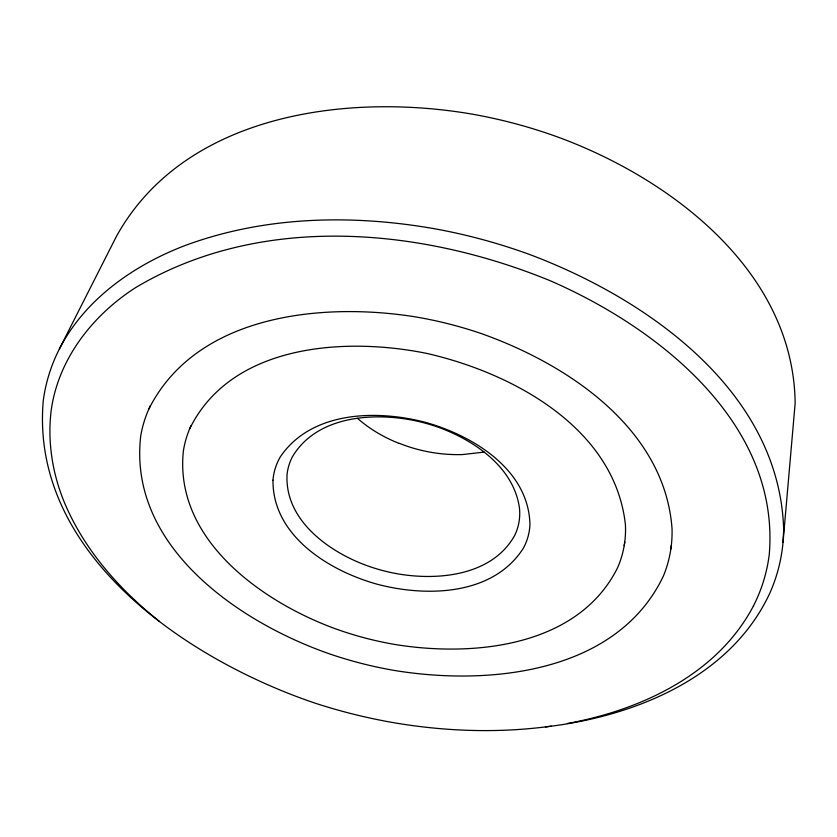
<?xml version="1.0" encoding="UTF-8"?>
<svg xmlns="http://www.w3.org/2000/svg" width="837" height="837" viewBox="0 0 837 837"><rect width="100%" height="100%" fill="white"/><g stroke="black" fill="none" stroke-linecap="round" stroke-linejoin="round"><path stroke-width="1.26" d="M545.483 726.903C633.431 716.723 730.084 678.336 769.726 593.37A197.218 177.413 9.7 0 0 783.024 542.334L783.673 530.166C780.074 392.019 648.34 299.437 530.899 254.971A522.644 470.143 9.7 0 0 436.276 229.056C352.482 214.073 263.917 215.883 183.585 246.099C130.405 266.762 80.07 302.984 55.933 356.154A197.124 177.329 9.7 0 0 43.262 400.703C29.818 554.397 187.823 660.069 314.848 703.08A509.66 458.467 9.7 0 0 393.85 722.718C445.786 731.538 499.03 733.338 551.28 726.15M783.024 542.334L795.15 403.319C793.675 272.423 673.084 180.185 560.727 138.115A464.64 417.966 9.7 0 0 472.602 114.209C346.905 92.468 184.234 113.884 116.416 236.39L59.312 349.081M150.336 405.663L148.819 409.094A139.81 125.77 9.7 0 0 140.742 435.847C127.768 545.996 238.221 622.09 329.652 653.917A377.686 339.759 9.7 0 0 394.311 670.437C488.682 685.963 616.785 673.534 663.302 576.243A139.831 125.791 9.7 0 0 670.856 548.967L671.41 545.232M190.93 425.719L189.507 429.172A116.071 104.416 9.7 0 0 183.355 451.164C174.263 537.992 258.685 599.376 330.594 626.986A314.095 282.54 9.7 0 0 394.719 644.438C472.727 657.212 577.812 647.242 617.539 567.852A116.071 104.405 9.7 0 0 624.182 545.734L624.81 542.02M189.507 429.172C230.886 343.923 345.074 336.756 426.828 353.423C512.579 372.999 614.829 427.78 625.427 524.757A119.681 107.659 9.7 0 1 624.193 545.734M148.819 409.094C196.151 314.775 320.833 302.157 413.897 316.627A377.696 339.759 9.7 0 1 481.725 333.722C567.884 364.377 664.693 428.711 672.027 528.597A144.11 129.63 9.7 0 1 670.866 548.967M753.499 605.821C717.414 674.664 640.765 710.09 567.392 723.492M484.152 452.106L462.495 454.564A142.405 128.103 9.7 0 1 399.259 443.296M399.186 443.443C384.026 437.437 369.703 429.14 357.483 418.312M159.49 621.452C120.664 590.577 86.441 552.378 66.207 506.678C53.118 477.059 47.343 444.154 50.994 411.898C57.586 359.784 92.279 315.392 135.636 287.593C260.495 213.111 419.745 227.329 549.804 280.573C658.039 327.487 780.23 423.135 769.266 554.397A190.261 171.146 9.7 0 1 753.499 605.821M519.536 508.624C514.232 468.458 476.755 442.009 441.538 428.429A164.994 148.421 9.7 0 0 412.045 420.08C370.352 412.222 315.57 416.795 292.103 457.347A61.352 55.19 9.7 0 0 287.06 474.443C284.59 519.327 327.288 550.715 365.089 564.944A164.784 148.233 9.7 0 0 398.569 573.994C439.279 580.784 492.334 575.322 514.619 535.565A61.321 55.158 9.7 0 0 518.511 524.558A63.183 56.832 9.7 0 0 519.515 508.624M272.977 480.156C272.391 535.973 329.38 570.96 377.267 584.247C426.514 597.231 493.181 595.724 523.439 548.078A67.441 60.672 9.7 0 0 529.947 524.726C528.9 469.431 472.528 435.303 424.777 422.172C376.231 409.638 311.626 411.082 280.479 456.594A67.462 60.682 9.7 0 0 272.977 480.156"/></g></svg>
